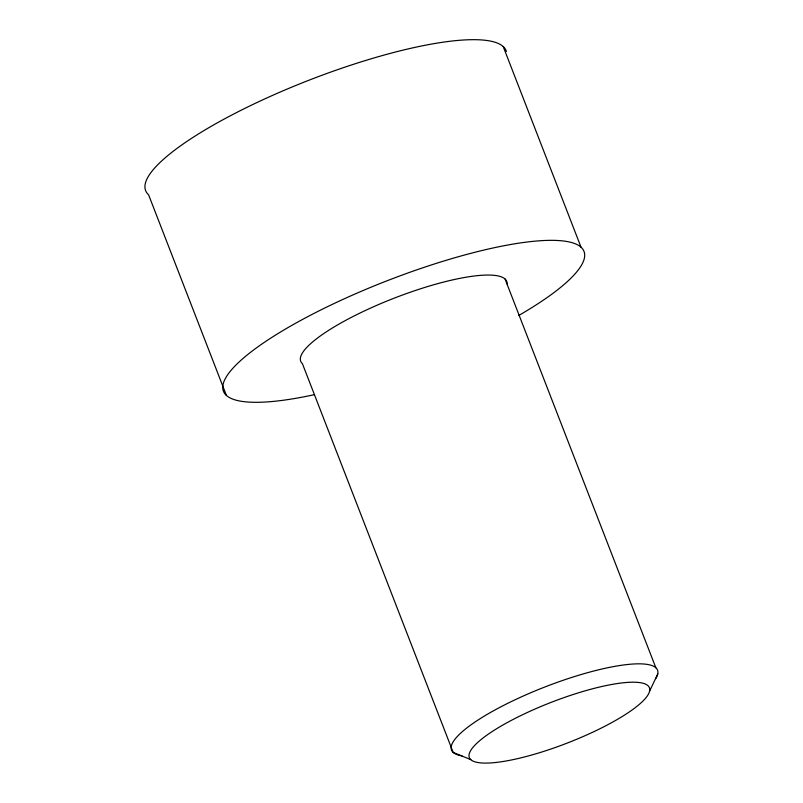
<?xml version="1.0" encoding="UTF-8"?>
<svg xmlns="http://www.w3.org/2000/svg" width="803" height="803" viewBox="0 0 803 803"><rect width="100%" height="100%" fill="white"/><g stroke="black" fill="none" stroke-linecap="round" stroke-linejoin="round"><path stroke-width="1.2" d="M649.587 691.122A96.561 21.882 -21.2 0 0 519.029 716.457A96.561 21.882 -21.2 0 0 509.544 760.351A96.561 21.882 -21.2 0 0 649.587 691.122L657.737 674.038M470.839 759.648L453.193 752.441L302.4 363.659A110.493 25.044 -21.2 0 1 394.233 298.144A110.493 25.044 -21.2 0 1 507.115 284.031M503.21 46.564L581.041 247.224M505.047 278.982L655.85 667.765M226.406 395.417L148.575 194.758A193.352 43.824 -21.2 0 1 301.416 83.201A193.352 43.824 -21.2 0 1 506.412 51.462M461.996 755.834A110.493 25.044 -21.2 0 1 541.282 688.402A110.493 25.044 -21.2 0 1 655.74 678.625M314.244 394.695A193.352 43.824 -21.2 0 1 258.446 346.444A193.352 43.824 -21.2 0 1 528.464 241.854A193.352 43.824 -21.2 0 1 518.728 315.489"/></g></svg>
